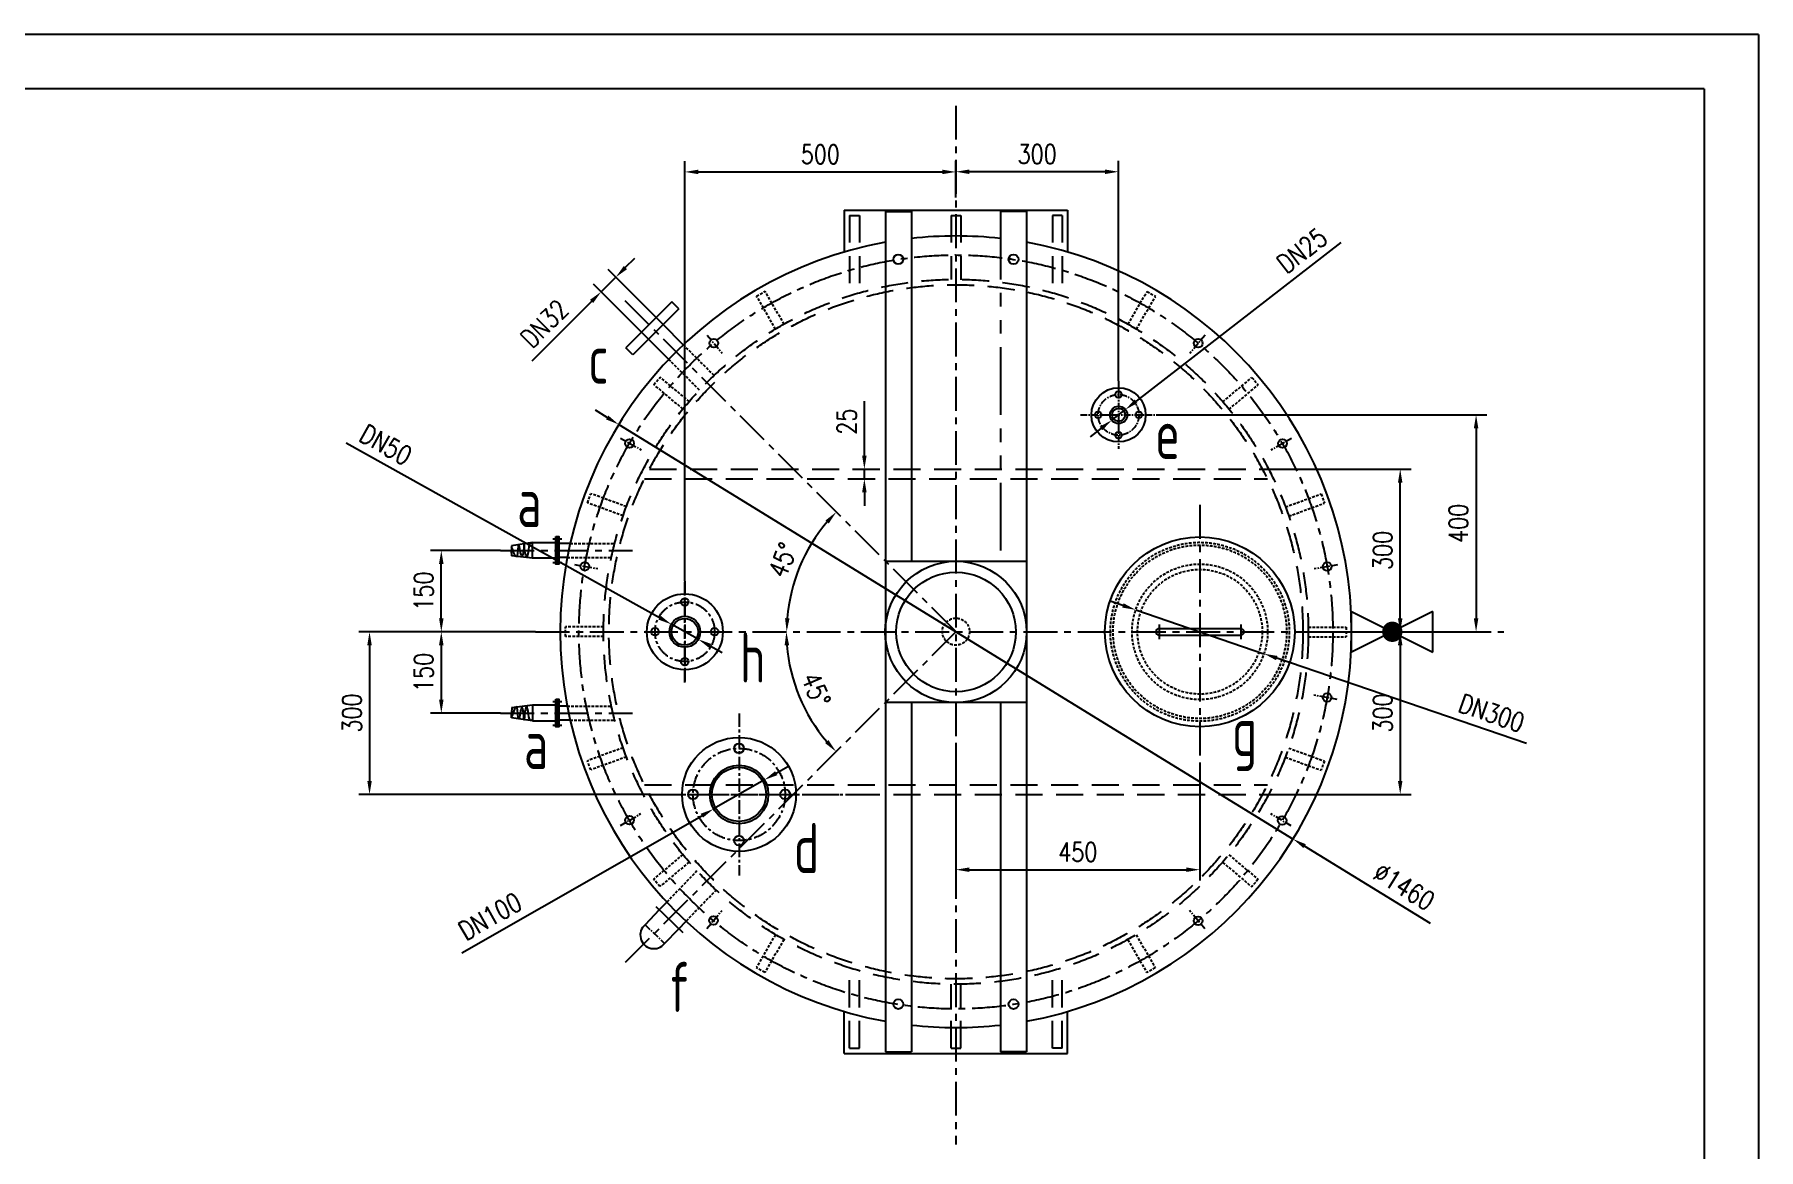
# Model space of a CAD drawing. Header units: millimetres. Extents: x -250 to 5690, y -100 to 4100.
# Drawn here: x 2510 to 5690, y 2043 to 4100 of the extents above; entities that cross this region are included whole.
import ezdxf

# ---------------------------------------------------------------- set-up
doc = ezdxf.new("R2010")
doc.units = ezdxf.units.MM
doc.header["$LTSCALE"] = 100
for name, pattern in [('CENTER', [2, 1.25, -0.25, 0.25, -0.25]), ('DASHED', [0.75, 0.5, -0.25]), ('PHANTOM', [2.5, 1.25, -0.25, 0.25, -0.25, 0.25, -0.25])]:
    doc.linetypes.add(name, pattern=pattern)
for name, color, linetype in [('1轮廓实线层', 7, 'Continuous'), ('2细线层', 4, 'Continuous'), ('3中心线层', 1, 'CENTER'), ('4虚线层', 6, 'DASHED'), ('9双点划线层', 6, 'PHANTOM'), ('RAHMEN025', 7, 'Continuous'), ('图框层', 7, 'Continuous')]:
    doc.layers.add(name, color=color, linetype=linetype)
doc.styles.get("Standard").update_dxf_attribs({"font": 'isocp.shx', "width": 0.707, "bigfont": 'hztxt.shx'})
doc.styles.add('TH_GBDIM', font='romans.shx', dxfattribs={"width": 0.8, "bigfont": 'gbcbig.shx'})
doc.dimstyles.new('TH_GBDIM', dxfattribs={"dimscale": 10, "dimtxt": 3.5, "dimasz": 2.5, "dimexe": 2, "dimexo": 0, "dimgap": 1.5, "dimtad": 1, "dimdec": 1, "dimzin": 0, "dimdsep": 46, "dimtxsty": 'TH_GBDIM', "dimcen": 2.5, "dimclrd": 130, "dimclre": 130, "dimclrt": 3, "dimadec": 0, "dimazin": 0, "dimtfac": 0.714286, "dimtdec": 1, "dimtmove": 0, "dimatfit": 3, "dimfxl": 1, "dimtzin": 0, "dimlwd": -1, "dimlwe": -1, "dimarcsym": 0})

# ---------------------------------------------------------------- blocks, each defined once
blk = doc.blocks.new('*D19')
at = {"layer": '1轮廓实线层', "color": 130, "ltscale": 0.1, "transparency": 16777216}
for p, q in [((3709.5, 3091.6), (3709.5, 3866.5)), ((4209.5, 3799.4), (4209.5, 3866.5)), ((3734.5, 3846.5), (4184.5, 3846.5))]:
    blk.add_line(p, q, dxfattribs=at)
for points in [[(3734.5, 3850.7), (3734.5, 3842.4), (3709.5, 3846.5)], [(4184.5, 3850.7), (4184.5, 3842.4), (4209.5, 3846.5)]]:
    blk.add_solid(points, dxfattribs=at)
at = {"layer": 'Defpoints', "color": 0, "ltscale": 0.1, "transparency": 16777216}
for p in [(4209.5, 3846.5), (4209.5, 3799.4), (3709.5, 3091.6)]:
    blk.add_point(p, dxfattribs=at)
at = {"layer": '1轮廓实线层', "color": 3, "ltscale": 0.1, "transparency": 16777216, "insert": (3959.5, 3879), "char_height": 35, "attachment_point": 5, "style": 'TH_GBDIM'}
blk.add_mtext('500{}{}', dxfattribs=at)
blk = doc.blocks.new('*D20')
at = {"layer": '1轮廓实线层', "color": 130, "ltscale": 0.1, "transparency": 16777216}
for p, q in [((4209.5, 2792.2), (4209.5, 2539.6)), ((4659.5, 2748.4), (4659.5, 2539.6)), ((4234.5, 2559.6), (4634.5, 2559.6))]:
    blk.add_line(p, q, dxfattribs=at)
for points in [[(4234.5, 2563.7), (4234.5, 2555.4), (4209.5, 2559.6)], [(4634.5, 2563.7), (4634.5, 2555.4), (4659.5, 2559.6)]]:
    blk.add_solid(points, dxfattribs=at)
at = {"layer": 'Defpoints', "color": 0, "ltscale": 0.1, "transparency": 16777216}
for p in [(4209.5, 2792.2), (4659.5, 2748.4), (4659.5, 2559.6)]:
    blk.add_point(p, dxfattribs=at)
at = {"layer": '1轮廓实线层', "color": 3, "ltscale": 0.1, "transparency": 16777216, "insert": (4434.5, 2592.1), "char_height": 35, "attachment_point": 5, "style": 'TH_GBDIM'}
blk.add_mtext('450{}{}', dxfattribs=at)
blk = doc.blocks.new('*D21')
at = {"layer": '1轮廓实线层', "color": 130, "ltscale": 0.1, "transparency": 16777216}
for p, q in [((4209.5, 3836.4), (4209.5, 3866.8)), ((4509.5, 3460.9), (4509.5, 3866.8)), ((4484.5, 3846.8), (4234.5, 3846.8))]:
    blk.add_line(p, q, dxfattribs=at)
for points in [[(4234.5, 3851), (4234.5, 3842.6), (4209.5, 3846.8)], [(4484.5, 3851), (4484.5, 3842.6), (4509.5, 3846.8)]]:
    blk.add_solid(points, dxfattribs=at)
at = {"layer": 'Defpoints', "color": 0, "ltscale": 0.1, "transparency": 16777216}
for p in [(4209.5, 3846.8), (4209.5, 3836.4), (4509.5, 3460.9)]:
    blk.add_point(p, dxfattribs=at)
at = {"layer": '1轮廓实线层', "color": 3, "ltscale": 0.1, "transparency": 16777216, "insert": (4359.5, 3879.3), "char_height": 35, "attachment_point": 5, "style": 'TH_GBDIM'}
blk.add_mtext('300{}{}', dxfattribs=at)
blk = doc.blocks.new('*D22')
at = {"layer": '1轮廓实线层', "color": 130, "ltscale": 0.1, "transparency": 16777216}
for p, q in [((4580, 3398.4), (5189, 3398.4)), ((5169, 3373.4), (5169, 3023.4)), ((4939.8, 2998.4), (5189, 2998.4))]:
    blk.add_line(p, q, dxfattribs=at)
for points in [[(5164.9, 3373.4), (5173.2, 3373.4), (5169, 3398.4)], [(5164.9, 3023.4), (5173.2, 3023.4), (5169, 2998.4)]]:
    blk.add_solid(points, dxfattribs=at)
at = {"layer": 'Defpoints', "color": 0, "ltscale": 0.1, "transparency": 16777216}
for p in [(4580, 3398.4), (4939.8, 2998.4), (5169, 2998.4)]:
    blk.add_point(p, dxfattribs=at)
at = {"layer": '1轮廓实线层', "color": 3, "ltscale": 0.1, "transparency": 16777216, "insert": (5136.5, 3198.4), "char_height": 35, "attachment_point": 5, "rotation": 90, "style": 'TH_GBDIM'}
blk.add_mtext('400{}{}', dxfattribs=at)
blk = doc.blocks.new('*D23')
at = {"layer": '1轮廓实线层', "color": 130, "ltscale": 0.1, "transparency": 16777216}
for p, q in [((3369.2, 3148.4), (3240.3, 3148.4)), ((3260.3, 3023.4), (3260.3, 3123.4)), ((3434.3, 2998.4), (3240.3, 2998.4))]:
    blk.add_line(p, q, dxfattribs=at)
for points in [[(3256.1, 3123.4), (3264.5, 3123.4), (3260.3, 3148.4)], [(3256.1, 3023.4), (3264.5, 3023.4), (3260.3, 2998.4)]]:
    blk.add_solid(points, dxfattribs=at)
at = {"layer": 'Defpoints', "color": 0, "ltscale": 0.1, "transparency": 16777216}
for p in [(3260.3, 3148.4), (3369.2, 3148.4), (3434.3, 2998.4)]:
    blk.add_point(p, dxfattribs=at)
at = {"layer": '1轮廓实线层', "color": 3, "ltscale": 0.1, "transparency": 16777216, "insert": (3227.8, 3073.4), "char_height": 35, "attachment_point": 5, "rotation": 90, "style": 'TH_GBDIM'}
blk.add_mtext('150{}{}', dxfattribs=at)
blk = doc.blocks.new('*D24')
at = {"layer": '1轮廓实线层', "color": 130, "ltscale": 0.1, "transparency": 16777216}
for p, q in [((3434.3, 2998.4), (3240.3, 2998.4)), ((3260.3, 2973.4), (3260.3, 2873.4)), ((3369.2, 2848.4), (3240.3, 2848.4))]:
    blk.add_line(p, q, dxfattribs=at)
for points in [[(3256.1, 2973.4), (3264.5, 2973.4), (3260.3, 2998.4)], [(3256.1, 2873.4), (3264.5, 2873.4), (3260.3, 2848.4)]]:
    blk.add_solid(points, dxfattribs=at)
at = {"layer": 'Defpoints', "color": 0, "ltscale": 0.1, "transparency": 16777216}
for p in [(3434.3, 2998.4), (3260.3, 2848.4), (3369.2, 2848.4)]:
    blk.add_point(p, dxfattribs=at)
at = {"layer": '1轮廓实线层', "color": 3, "ltscale": 0.1, "transparency": 16777216, "insert": (3227.8, 2923.4), "char_height": 35, "attachment_point": 5, "rotation": 90, "style": 'TH_GBDIM'}
blk.add_mtext('150{}{}', dxfattribs=at)
blk = doc.blocks.new('*D25')
at = {"layer": '1轮廓实线层', "color": 130, "ltscale": 0.1, "transparency": 16777216}
for p, q in [((3434.3, 2998.4), (3107.9, 2998.4)), ((3127.9, 2973.4), (3127.9, 2723.4)), ((3646.1, 2698.4), (3107.9, 2698.4))]:
    blk.add_line(p, q, dxfattribs=at)
for points in [[(3123.8, 2973.4), (3132.1, 2973.4), (3127.9, 2998.4)], [(3123.8, 2723.4), (3132.1, 2723.4), (3127.9, 2698.4)]]:
    blk.add_solid(points, dxfattribs=at)
at = {"layer": 'Defpoints', "color": 0, "ltscale": 0.1, "transparency": 16777216}
for p in [(3434.3, 2998.4), (3127.9, 2698.4), (3646.1, 2698.4)]:
    blk.add_point(p, dxfattribs=at)
at = {"layer": '1轮廓实线层', "color": 3, "ltscale": 0.1, "transparency": 16777216, "insert": (3095.4, 2848.4), "char_height": 35, "attachment_point": 5, "rotation": 90, "style": 'TH_GBDIM'}
blk.add_mtext('300{}{}', dxfattribs=at)
blk = doc.blocks.new('$VALVE$00000333')
for p, q in [((125, 62.5), (-125, -62.5)), ((-125, 62.5), (125, -62.5)), ((-125, -62.5), (-125, 62.5)), ((125, -62.5), (125, 62.5))]:
    blk.add_line(p, q)
at = {"const_width": 31.25}
blk.add_lwpolyline([(-15.625, 0, 1), (15.625, 0, 1)], format="xyb", close=True, dxfattribs=at)
for p in [(-125, 0), (125, 0)]:
    blk.add_point(p)
blk = doc.blocks.new('*D33')
at = {"layer": '1轮廓实线层', "color": 130, "ltscale": 0.1, "transparency": 16777216}
blk.add_arc((4209.2, 2998.4), 312.4, 184.5866, 220.4134, dxfattribs=at)
for points in [[(3893.6, 2973.2), (3901.9, 2973.5), (3896.8, 2998.4)], [(3974.4, 2798.7), (3968.3, 2793), (3988.3, 2777.5)]]:
    blk.add_solid(points, dxfattribs=at)
at = {"layer": 'Defpoints', "color": 0, "ltscale": 0.1, "transparency": 16777216}
for p in [(3434.3, 2998.4), (4209.5, 2998.7), (5220, 2998.4), (3907.4, 2917.5), (3551.7, 2340.9)]:
    blk.add_point(p, dxfattribs=at)
at = {"layer": '1轮廓实线层', "color": 3, "ltscale": 0.1, "transparency": 16777216, "insert": (3951.5, 2891.6), "char_height": 35, "attachment_point": 5, "rotation": 292.5, "style": 'TH_GBDIM'}
blk.add_mtext('45°', dxfattribs=at)
blk = doc.blocks.new('*D34')
at = {"layer": '1轮廓实线层', "color": 130, "ltscale": 0.1, "transparency": 16777216}
for p, q in [((3669.4, 3565), (3567.9, 3666.5)), ((3599.7, 3670), (3617.4, 3687.7)), ((3642.5, 3538.1), (3541.1, 3639.6)), ((3582.1, 3652.3), (3555.2, 3625.4)), ((3537.5, 3607.8), (3427, 3497.2))]:
    blk.add_line(p, q, dxfattribs=at)
for points in [[(3596.8, 3672.9), (3602.7, 3667), (3582.1, 3652.3)], [(3534.6, 3610.7), (3540.5, 3604.8), (3555.2, 3625.4)]]:
    blk.add_solid(points, dxfattribs=at)
at = {"layer": 'Defpoints', "color": 0, "ltscale": 0.1, "transparency": 16777216}
for p in [(3555.2, 3625.4), (3669.4, 3565), (3642.5, 3538.1)]:
    blk.add_point(p, dxfattribs=at)
at = {"layer": '1轮廓实线层', "color": 3, "ltscale": 0.1, "transparency": 16777216, "insert": (3450.4, 3566.6), "char_height": 35, "attachment_point": 5, "rotation": 45, "style": 'TH_GBDIM'}
blk.add_mtext('DN32{}{}', dxfattribs=at)
blk = doc.blocks.new('*D35')
at = {"layer": '1轮廓实线层', "color": 130, "ltscale": 0.1, "transparency": 16777216}
for p, q in [((4517.6, 3046.9), (4493.9, 3055)), ((4541.2, 3038.8), (4777.8, 2957.9)), ((5262, 2792.3), (4801.4, 2949.8))]:
    blk.add_line(p, q, dxfattribs=at)
for points in [[(4518.9, 3050.9), (4516.2, 3043), (4541.2, 3038.8)], [(4802.8, 2953.8), (4800.1, 2945.9), (4777.8, 2957.9)]]:
    blk.add_solid(points, dxfattribs=at)
at = {"layer": 'Defpoints', "color": 0, "ltscale": 0.1, "transparency": 16777216}
for p in [(4541.2, 3038.8), (4777.8, 2957.9)]:
    blk.add_point(p, dxfattribs=at)
at = {"layer": '1轮廓实线层', "color": 3, "ltscale": 0.1, "transparency": 16777216, "insert": (5197.7, 2848.6), "char_height": 35, "attachment_point": 5, "rotation": 341.1157, "style": 'TH_GBDIM'}
blk.add_mtext('DN300{}{}', dxfattribs=at)
blk = doc.blocks.new('*D36')
at = {"layer": '1轮廓实线层', "color": 130, "ltscale": 0.1, "transparency": 16777216}
for p, q in [((4919.8, 3716.1), (4541.9, 3423.5)), ((4496.9, 3388.6), (4522.2, 3408.2)), ((4477.1, 3373.3), (4457.3, 3358))]:
    blk.add_line(p, q, dxfattribs=at)
for points in [[(4539.4, 3426.8), (4544.5, 3420.2), (4522.2, 3408.2)], [(4474.5, 3376.6), (4479.6, 3370), (4496.9, 3388.6)]]:
    blk.add_solid(points, dxfattribs=at)
at = {"layer": 'Defpoints', "color": 0, "ltscale": 0.1, "transparency": 16777216}
for p in [(4522.2, 3408.2), (4496.9, 3388.6)]:
    blk.add_point(p, dxfattribs=at)
at = {"layer": '1轮廓实线层', "color": 3, "ltscale": 0.1, "transparency": 16777216, "insert": (4847.9, 3701.6), "char_height": 35, "attachment_point": 5, "rotation": 37.756, "style": 'TH_GBDIM'}
blk.add_mtext('DN25{}{}', dxfattribs=at)
blk = doc.blocks.new('*D37')
at = {"layer": '1轮廓实线层', "color": 130, "ltscale": 0.1, "transparency": 16777216}
for p, q in [((3878.1, 2737.6), (3899.8, 2750)), ((3856.4, 2725.2), (3762.6, 2671.6)), ((3298, 2406.1), (3740.9, 2659.2))]:
    blk.add_line(p, q, dxfattribs=at)
for points in [[(3876, 2741.2), (3880.2, 2733.9), (3856.4, 2725.2)], [(3738.8, 2662.8), (3743, 2655.6), (3762.6, 2671.6)]]:
    blk.add_solid(points, dxfattribs=at)
at = {"layer": 'Defpoints', "color": 0, "ltscale": 0.1, "transparency": 16777216}
for p in [(3856.4, 2725.2), (3762.6, 2671.6)]:
    blk.add_point(p, dxfattribs=at)
at = {"layer": '1轮廓实线层', "color": 3, "ltscale": 0.1, "transparency": 16777216, "insert": (3350.5, 2473.5), "char_height": 35, "attachment_point": 5, "rotation": 29.7437, "style": 'TH_GBDIM'}
blk.add_mtext('DN100{}{}', dxfattribs=at)
blk = doc.blocks.new('*D38')
at = {"layer": '1轮廓实线层', "color": 130, "ltscale": 0.1, "transparency": 16777216}
for p, q in [((3084.9, 3346.8), (3662.8, 3024.4)), ((3734.4, 2984.5), (3684.6, 3012.2)), ((3756.2, 2972.3), (3778.1, 2960.1))]:
    blk.add_line(p, q, dxfattribs=at)
for points in [[(3664.8, 3028.1), (3660.8, 3020.8), (3684.6, 3012.2)], [(3758.3, 2975.9), (3754.2, 2968.7), (3734.4, 2984.5)]]:
    blk.add_solid(points, dxfattribs=at)
at = {"layer": 'Defpoints', "color": 0, "ltscale": 0.1, "transparency": 16777216}
for p in [(3684.6, 3012.2), (3734.4, 2984.5)]:
    blk.add_point(p, dxfattribs=at)
at = {"layer": '1轮廓实线层', "color": 3, "ltscale": 0.1, "transparency": 16777216, "insert": (3158, 3343.2), "char_height": 35, "attachment_point": 5, "rotation": 330.8432, "style": 'TH_GBDIM'}
blk.add_mtext('DN50{}{}', dxfattribs=at)
blk = doc.blocks.new('*D42')
at = {"layer": '1轮廓实线层', "color": 130, "ltscale": 0.1, "transparency": 16777216}
blk.add_arc((4209.9, 2998.4), 312.4, 139.5856, 175.4144, dxfattribs=at)
for points in [[(3968.9, 3203.7), (3975, 3198.1), (3988.9, 3219.3)], [(3902.6, 3023.2), (3894.3, 3023.5), (3897.4, 2998.4)]]:
    blk.add_solid(points, dxfattribs=at)
at = {"layer": 'Defpoints', "color": 0, "ltscale": 0.1, "transparency": 16777216}
for p in [(3593.9, 3614.4), (3939.3, 3154.6), (3434.3, 2998.4), (4209.6, 2998.6), (5220, 2998.4)]:
    blk.add_point(p, dxfattribs=at)
at = {"layer": '1轮廓实线层', "color": 3, "ltscale": 0.1, "transparency": 16777216, "insert": (3890.3, 3130.7), "char_height": 35, "attachment_point": 5, "rotation": 67.5, "style": 'TH_GBDIM'}
blk.add_mtext('45°', dxfattribs=at)
blk = doc.blocks.new('*D44')
at = {"layer": '1轮廓实线层', "color": 130, "ltscale": 0.1, "transparency": 16777216}
for p, q in [((4040.7, 3323.4), (4040.7, 3423.7)), ((4018.5, 3298.4), (4060.7, 3298.4)), ((4018.5, 3280.4), (4060.7, 3280.4)), ((4040.7, 3280.4), (4040.7, 3298.4)), ((4040.7, 3255.4), (4040.7, 3230.4))]:
    blk.add_line(p, q, dxfattribs=at)
for points in [[(4036.5, 3323.4), (4044.9, 3323.4), (4040.7, 3298.4)], [(4036.5, 3255.4), (4044.9, 3255.4), (4040.7, 3280.4)]]:
    blk.add_solid(points, dxfattribs=at)
at = {"layer": 'Defpoints', "color": 0, "ltscale": 0.1, "transparency": 16777216}
for p in [(4018.5, 3298.4), (4018.5, 3280.4), (4040.7, 3298.4)]:
    blk.add_point(p, dxfattribs=at)
at = {"layer": '1轮廓实线层', "color": 3, "ltscale": 0.1, "transparency": 16777216, "insert": (4008.2, 3386), "char_height": 35, "attachment_point": 5, "rotation": 90, "style": 'TH_GBDIM'}
blk.add_mtext('25{}{}', dxfattribs=at)
blk = doc.blocks.new('*D45')
at = {"layer": '1轮廓实线层', "color": 130, "ltscale": 0.1, "transparency": 16777216}
for p, q in [((4774.8, 3298.4), (5049.1, 3298.4)), ((5029.1, 3023.4), (5029.1, 3273.4)), ((4859.5, 2998.4), (5049.1, 2998.4))]:
    blk.add_line(p, q, dxfattribs=at)
for points in [[(5024.9, 3273.4), (5033.2, 3273.4), (5029.1, 3298.4)], [(5024.9, 3023.4), (5033.2, 3023.4), (5029.1, 2998.4)]]:
    blk.add_solid(points, dxfattribs=at)
at = {"layer": 'Defpoints', "color": 0, "ltscale": 0.1, "transparency": 16777216}
for p in [(4774.8, 3298.4), (5029.1, 3298.4), (4859.5, 2998.4)]:
    blk.add_point(p, dxfattribs=at)
at = {"layer": '1轮廓实线层', "color": 3, "ltscale": 0.1, "transparency": 16777216, "insert": (4996.6, 3148.4), "char_height": 35, "attachment_point": 5, "rotation": 90, "style": 'TH_GBDIM'}
blk.add_mtext('300{}{}', dxfattribs=at)
blk = doc.blocks.new('*D46')
at = {"layer": '1轮廓实线层', "color": 130, "ltscale": 0.1, "transparency": 16777216}
for p, q in [((4859.5, 2998.4), (5049.1, 2998.4)), ((5029.1, 2973.4), (5029.1, 2723.4)), ((4774.8, 2698.4), (5049.1, 2698.4))]:
    blk.add_line(p, q, dxfattribs=at)
for points in [[(5024.9, 2973.4), (5033.2, 2973.4), (5029.1, 2998.4)], [(5024.9, 2723.4), (5033.2, 2723.4), (5029.1, 2698.4)]]:
    blk.add_solid(points, dxfattribs=at)
at = {"layer": 'Defpoints', "color": 0, "ltscale": 0.1, "transparency": 16777216}
for p in [(4859.5, 2998.4), (4774.8, 2698.4), (5029.1, 2698.4)]:
    blk.add_point(p, dxfattribs=at)
at = {"layer": '1轮廓实线层', "color": 3, "ltscale": 0.1, "transparency": 16777216, "insert": (4996.6, 2848.4), "char_height": 35, "attachment_point": 5, "rotation": 90, "style": 'TH_GBDIM'}
blk.add_mtext('300{}{}', dxfattribs=at)
blk = doc.blocks.new('*D47')
at = {"layer": '1轮廓实线层', "color": 130, "ltscale": 0.1, "transparency": 16777216}
for p, q in [((3566.3, 3393.7), (3545, 3406.8)), ((3587.6, 3380.6), (4831.5, 2616.1)), ((5084.9, 2460.4), (4852.8, 2603.1))]:
    blk.add_line(p, q, dxfattribs=at)
for points in [[(3568.4, 3397.2), (3564.1, 3390.1), (3587.6, 3380.6)], [(4854.9, 2606.6), (4850.6, 2599.5), (4831.5, 2616.1)]]:
    blk.add_solid(points, dxfattribs=at)
at = {"layer": 'Defpoints', "color": 0, "ltscale": 0.1, "transparency": 16777216}
for p in [(3587.6, 3380.6), (4831.5, 2616.1)]:
    blk.add_point(p, dxfattribs=at)
at = {"layer": '1轮廓实线层', "color": 3, "ltscale": 0.1, "transparency": 16777216, "insert": (5036.3, 2528.4), "char_height": 35, "attachment_point": 5, "rotation": 328.4273, "style": 'TH_GBDIM'}
blk.add_mtext('∅1460{}{}', dxfattribs=at)

msp = doc.modelspace()

# ---------------------------------------------------------------- linework, layer by layer
for p, q in [((3706.75, 3527.64), (3669.39, 3565)), ((3679.89, 3500.76), (3642.52, 3538.13))]:
    msp.add_line(p, q)
at = {"layer": '1轮廓实线层'}
for p, q in [((4003.51, 3776.14), (4415.51, 3776.14)), ((4003.51, 3776.14), (4003.51, 3698.69)), ((4079.51, 3773.36), (4079.51, 2223.36)), ((4127.51, 3773.36), (4127.51, 3128.36)), ((4339.51, 3773.36), (4339.51, 2223.36)), ((4415.51, 3776.14), (4415.51, 3698.69)), ((3685.66, 3606.72), (3600.8, 3521.86)), ((3698.39, 3593.99), (3613.53, 3509.14)), ((3698.39, 3593.99), (3685.66, 3606.72)), ((3613.53, 3509.14), (3600.8, 3521.86)), ((3428.36, 3162.83), (3390.09, 3157.19)), ((3390.09, 3157.19), (3390.09, 3147.94)), ((3497.92, 3161.27), (3476.94, 3161.27)), ((3390.11, 3138.63), (3390.09, 3147.88)), ((3428.39, 3133.89), (3390.09, 3138.63)), ((3492.5, 3135.45), (3476.94, 3135.45)), ((4079.51, 3128.36), (4339.51, 3128.36)), ((4584.22, 3004.36), (4734.8, 3004.36)), ((4584.22, 2992.36), (4734.8, 2992.36)), ((3428.39, 2862.83), (3390.09, 2858.09)), ((4079.51, 2868.36), (4339.51, 2868.36)), ((4127.51, 2868.36), (4127.51, 2223.36)), ((4291.51, 2868.36), (4291.51, 2223.36)), ((3390.11, 2858.09), (3390.09, 2848.84)), ((3390.09, 2839.53), (3390.09, 2848.78)), ((3428.36, 2833.89), (3390.09, 2839.53)), ((3492.5, 2861.27), (3476.94, 2861.27)), ((3497.92, 2835.45), (3476.94, 2835.45)), ((3662.44, 2485.41), (3636.16, 2458.16)), ((3655.75, 2491.86), (3705.92, 2443.49)), ((3676.29, 2499.78), (3662.44, 2485.41)), ((3672.16, 2423.46), (3698.43, 2450.71)), ((3698.43, 2450.71), (3711.68, 2464.45)), ((4003.51, 2220.58), (4003.51, 2298.03)), ((4415.51, 2220.58), (4415.51, 2298.03)), ((4003.51, 2220.58), (4415.51, 2220.58)), ((4079.51, 2223.36), (4127.51, 2223.36)), ((4339.51, 2223.36), (4291.51, 2223.36))]:
    msp.add_line(p, q, dxfattribs=at)
for points in [[(3428.36, 3162.83), (3471.39, 3162.83), (3471.39, 3133.89), (3428.36, 3133.89)], [(3471.38, 3173.89), (3473.56, 3173.89), (3473.56, 3123.33), (3471.38, 3123.33)], [(3474.75, 3173.89), (3476.94, 3173.89), (3476.94, 3123.33), (3474.75, 3123.33)], [(3428.36, 2833.89), (3471.39, 2833.89), (3471.39, 2862.83), (3428.36, 2862.83)], [(3471.39, 2873.89), (3473.58, 2873.89), (3473.58, 2823.33), (3471.39, 2823.33)], [(3474.76, 2873.89), (3476.95, 2873.89), (3476.95, 2823.33), (3474.76, 2823.33)]]:
    msp.add_lwpolyline(points, close=True, dxfattribs=at)
for centre, radius in [((4103.22, 3685.12), 9), ((4315.8, 3685.12), 9), ((3762.93, 3530.81), 8), ((4656.66, 3530.44), 8), ((4509.51, 3398.4), 50), ((4509.51, 3435.9), 6), ((4472.01, 3398.4), 6), ((4509.51, 3398.4), 16), ((4509.51, 3398.4), 12), ((4547.01, 3398.4), 6), ((3607.66, 3345.92), 8), ((4509.51, 3360.9), 6), ((4811.77, 3345.42), 8), ((4659.51, 2998.36), 175), ((3524.99, 3119.08), 8), ((4209.57, 2998.07), 130.29), ((4894.26, 3118.51), 8), ((4209.57, 2998.07), 110.29), ((3709.51, 2998.36), 70), ((3709.51, 3053.36), 7), ((3709.51, 2998.36), 28.5), ((3709.51, 2998.36), 24.5), ((3654.51, 2998.36), 7), ((3764.51, 2998.36), 7), ((3709.51, 2943.36), 7), ((4894.16, 2877.07), 8), ((3809.51, 2698.37), 105), ((3809.51, 2783.37), 9), ((3809.51, 2698.37), 54), ((3809.51, 2698.37), 50), ((3724.51, 2698.37), 9), ((3894.51, 2698.37), 9), ((3607.37, 2650.73), 8), ((4811.48, 2650.22), 8), ((3809.51, 2613.37), 9), ((3762.48, 2465.71), 8), ((4656.21, 2465.33), 8), ((4103.22, 2311.6), 9), ((4315.8, 2311.6), 9)]:
    msp.add_circle(centre, radius, dxfattribs=at)
for centre, radius, start, end in [((4209.51, 2998.36), 730, 83.55042, 96.44958), ((4209.51, 2998.36), 730, 100.25807, 259.74193), ((4209.51, 2998.36), 730, 280.25807, 79.74193), ((4584.22, 2998.36), 6, 90, 270), ((4734.8, 2998.36), 6, 270, 90), ((3652.45, 2439.03), 25.12, 130.41222, 321.6795), ((4209.51, 2998.36), 730, 263.55042, 276.44958)]:
    msp.add_arc(centre, radius, start, end, dxfattribs=at)
for points in [[(3428.36, 3160.49), (3426.76, 3161.86), (3418.03, 3135.65), (3414.6, 3145.64), (3413.29, 3160.61), (3408.97, 3137.42), (3403.19, 3159.12), (3399.41, 3137.47), (3390.09, 3154.98)], [(3428.36, 2836.22), (3426.76, 2834.86), (3418.03, 2861.07), (3414.6, 2851.08), (3413.29, 2836.11), (3408.97, 2859.3), (3403.19, 2837.6), (3399.41, 2859.25), (3390.09, 2841.74)]]:
    msp.add_spline(points, degree=3, dxfattribs=at)
at = {"layer": '2细线层', "ltscale": 0.1}
for q in [(-250, 4100), (5690, -100)]:
    msp.add_line((5690, 4100), q, dxfattribs=at)
at = {"layer": '3中心线层', "ltscale": 0.5}
for p, q in [((4209.51, 3968.61), (4209.51, 2052.49)), ((4209.58, 2998.65), (3593.87, 3614.36)), ((4659.51, 3232.43), (4659.51, 2748.35)), ((3369.21, 3148.36), (3612.81, 3148.36)), ((3466.23, 3169.53), (3482.49, 3169.53)), ((3466.22, 3126.29), (3482.48, 3126.28)), ((3434.3, 2998.36), (5219.98, 2998.36)), ((4209.58, 2998.07), (3593.87, 2382.36)), ((3466.24, 2869.53), (3482.5, 2869.53)), ((3369.21, 2848.36), (3612.81, 2848.36)), ((3466.23, 2826.29), (3482.49, 2826.28))]:
    msp.add_line(p, q, dxfattribs=at)
at = {"layer": '3中心线层', "ltscale": 0.1}
for p, q in [((3750.58, 3545.55), (3778.68, 3512.02)), ((4669.02, 3545.16), (4640.88, 3511.66)), ((4509.51, 3460.89), (4509.51, 3335.9)), ((4439.11, 3398.4), (4579.91, 3398.4)), ((3591.01, 3355.55), (3628.89, 3333.65)), ((4828.43, 3355.02), (4790.53, 3333.17)), ((3506.05, 3122.43), (3549.13, 3114.81)), ((4913.19, 3121.83), (4870.1, 3114.26)), ((4913.09, 2873.72), (4870.01, 2881.34)), ((3590.71, 2641.12), (3628.61, 2662.98)), ((4828.13, 2640.6), (4790.25, 2662.5)), ((3750.12, 2450.98), (3778.26, 2484.49)), ((4668.56, 2450.6), (4640.46, 2484.13)), ((3636.16, 2458.16), (3672.16, 2423.46))]:
    msp.add_line(p, q, dxfattribs=at)
at = {"layer": '3中心线层', "ltscale": 0.2}
for p, q in [((3709.51, 3091.61), (3709.51, 2905.11)), ((3709.51, 2905.11), (3709.51, 3091.61)), ((3809.51, 2847.89), (3809.51, 2548.86)), ((3646.14, 2698.37), (4037.78, 2698.37))]:
    msp.add_line(p, q, dxfattribs=at)
at = {"layer": '3中心线层'}
for p, q in [((4584.22, 3012.09), (4584.22, 2984.82)), ((4734.8, 3012.09), (4734.8, 2984.82))]:
    msp.add_line(p, q, dxfattribs=at)
at = {"layer": '3中心线层', "ltscale": 0.5}
msp.add_circle((4209.51, 2998.01), 695.28, dxfattribs=at)
at = {"layer": '3中心线层', "ltscale": 0.1}
msp.add_circle((4509.51, 3398.4), 37.5, dxfattribs=at)
at = {"layer": '3中心线层', "ltscale": 0.2}
for centre, radius in [((3709.51, 2998.36), 55), ((3809.51, 2698.37), 85)]:
    msp.add_circle(centre, radius, dxfattribs=at)
at = {"layer": '4虚线层'}
for p, q in [((4013.51, 3766.14), (4013.51, 3618.1)), ((4013.51, 3766.14), (4031.51, 3766.14)), ((4031.51, 3766.14), (4031.51, 3623.51)), ((4200.51, 3766.14), (4200.51, 3648.16)), ((4200.51, 3766.14), (4218.51, 3766.14)), ((4218.51, 3766.14), (4218.51, 3647.47)), ((4405.51, 3766.14), (4387.51, 3766.14)), ((4387.51, 3766.14), (4387.51, 3623.51)), ((4405.51, 3766.14), (4405.51, 3618.1)), ((3634.99, 3280.36), (4784.03, 3280.36)), ((3644.18, 3298.36), (4774.84, 3298.36)), ((3634.99, 2716.36), (4784.03, 2716.36)), ((3644.18, 2698.36), (4774.84, 2698.36)), ((4013.51, 2230.58), (4013.51, 2378.61)), ((4031.51, 2230.58), (4031.51, 2373.21)), ((4387.51, 2230.58), (4387.51, 2373.21)), ((4405.51, 2230.58), (4405.51, 2378.61)), ((4200.51, 2230.58), (4200.51, 2348.56)), ((4218.51, 2230.58), (4218.51, 2349.25)), ((4013.51, 2230.58), (4031.51, 2230.58)), ((4200.51, 2230.58), (4218.51, 2230.58)), ((4405.51, 2230.58), (4387.51, 2230.58))]:
    msp.add_line(p, q, dxfattribs=at)
at = {"layer": '4虚线层', "ltscale": 0.1}
for p, q in [((3841.99, 3617.31), (3857.58, 3626.31)), ((3892.58, 3565.69), (3857.58, 3626.31)), ((4527.06, 3565.4), (4562.06, 3626.02)), ((4562.06, 3626.02), (4577.64, 3617.02)), ((3876.99, 3556.69), (3841.99, 3617.31)), ((4542.64, 3556.4), (4577.64, 3617.02)), ((3736.48, 3444.17), (3679.88, 3500.77)), ((3763.34, 3471.05), (3706.74, 3527.65)), ((3652.37, 3454.24), (3663.94, 3468.03)), ((3717.56, 3423.04), (3663.94, 3468.03)), ((4701.95, 3422.6), (4755.57, 3467.59)), ((4755.57, 3467.59), (4767.14, 3453.8)), ((3705.99, 3409.25), (3652.37, 3454.24)), ((4713.52, 3408.81), (4767.14, 3453.8)), ((3529.95, 3236.16), (3536.11, 3253.08)), ((3601.89, 3229.13), (3536.11, 3253.08)), ((4817.45, 3228.59), (4883.23, 3252.54)), ((4883.23, 3252.54), (4889.38, 3235.62)), ((3595.73, 3212.22), (3529.95, 3236.16)), ((4823.61, 3211.68), (4889.38, 3235.62)), ((3497.92, 3161.27), (3580.26, 3161.3)), ((3492.5, 3135.45), (3574.47, 3135.42)), ((3559.51, 3007.36), (3489.51, 3007.36)), ((3489.51, 2989.36), (3489.51, 3007.36)), ((3559.51, 2989.36), (3489.51, 2989.36)), ((4859.63, 3006.79), (4929.63, 3006.79)), ((4929.63, 3006.79), (4929.63, 2988.79)), ((4859.63, 2988.79), (4929.63, 2988.79)), ((3492.5, 2861.27), (3574.47, 2861.3)), ((3497.92, 2835.45), (3580.26, 2835.42)), ((3595.54, 2784.47), (3529.76, 2760.52)), ((3601.69, 2767.55), (3535.91, 2743.61)), ((4817.25, 2767.01), (4883.03, 2743.07)), ((4823.41, 2783.93), (4889.19, 2759.98)), ((3535.91, 2743.61), (3529.76, 2760.52)), ((4889.19, 2759.98), (4883.03, 2743.07)), ((3705.62, 2587.34), (3652, 2542.34)), ((4713.15, 2586.89), (4766.77, 2541.9)), ((3717.19, 2573.55), (3663.57, 2528.55)), ((3731.91, 2557.46), (3676.29, 2499.78)), ((4701.58, 2573.11), (4755.2, 2528.11)), ((3663.57, 2528.55), (3652, 2542.34)), ((3712.56, 2465.36), (3767.22, 2522.05)), ((4766.77, 2541.9), (4755.2, 2528.11)), ((3876.5, 2439.75), (3841.5, 2379.12)), ((3892.08, 2430.75), (3857.08, 2370.12)), ((4526.56, 2430.46), (4561.56, 2369.84)), ((4542.15, 2439.46), (4577.15, 2378.84)), ((3857.08, 2370.12), (3841.5, 2379.12)), ((4577.15, 2378.84), (4561.56, 2369.84))]:
    msp.add_line(p, q, dxfattribs=at)
at = {"layer": '4虚线层'}
for radius in [650, 640]:
    msp.add_circle((4209.51, 2998.36), radius, dxfattribs=at)
at = {"layer": '4虚线层', "ltscale": 0.1}
for centre, radius in [((4659.51, 2998.36), 165), ((4659.51, 2998.36), 160), ((4659.51, 2998.36), 125), ((4659.51, 2998.36), 115), ((4209.58, 2998.65), 25)]:
    msp.add_circle(centre, radius, dxfattribs=at)
at = {"layer": '9双点划线层', "ltscale": 0.5}
for p, q in [((4079.51, 3773.36), (4127.51, 3773.36)), ((4339.51, 3773.36), (4291.51, 3773.36))]:
    msp.add_line(p, q, dxfattribs=at)
at = {"layer": '9双点划线层'}
msp.add_line((4291.51, 3773.36), (4291.51, 3128.36), dxfattribs=at)
at = {"layer": '图框层', "ltscale": 0.1}
for q in [(0, 4000), (5590, 0)]:
    msp.add_line((5590, 4000), q, dxfattribs=at)

# ---------------------------------------------------------------- block references
at = {"xscale": 0.6, "yscale": 0.6, "zscale": 0.6}
msp.add_blockref('$VALVE$00000333', (5014.51, 2998.36), dxfattribs=at)

# ---------------------------------------------------------------- texts
at = {"layer": 'RAHMEN025', "width": 0.768}
for s, p in [('c', (3531.27, 3455.87)), ('e', (4576.76, 3317.22)), ('a', (3400.36, 3191.53)), ('h', (3811.08, 2904.68)), ('g', (4718.85, 2769.3)), ('a', (3412.83, 2745.38)), ('d', (3910.64, 2553.25)), ('f', (3678.97, 2297.09))]:
    msp.add_text(s, height=92.14, dxfattribs=at).set_placement(p)

# ---------------------------------------------------------------- dimensions: what is measured, and where the dimension line sits
at = {"layer": '1轮廓实线层'}
for base, p1, p2, picture, middle in [((4209.51, 3846.52), (3709.51, 3091.61), (4209.51, 3799.45), '*D19', (3959.51, 3879.02)), ((4209.51, 3846.81), (4509.51, 3460.89), (4209.51, 3836.39), '*D21', (4359.51, 3879.31))]:
    dim = msp.add_linear_dim(base=base, p1=p1, p2=p2, text='<>{}{}', dimstyle='TH_GBDIM', override={"dimgap": 1.5, "dimtad": 1, "dimjust": 0, "dimdec": 0, "dimlfac": 1, "dimse1": 0, "dimse2": 0, "dimsd1": 0, "dimsd2": 0}, dxfattribs=at)
    dim.commit()
    dim.dimension.update_dxf_attribs({"geometry": picture, "text_midpoint": middle})
for p1, p2, text, override, picture, middle in [((4496.86, 3388.6), (4522.16, 3408.19), 'DN25{}{}', {"dimgap": 1.5, "dimtad": 1, "dimjust": 0, "dimtih": 0, "dimtoh": 0, "dimdec": 1, "dimlfac": 1, "dimse1": 0, "dimse2": 0, "dimsd1": 0, "dimsd2": 0, "dimtix": 0, "dimtofl": 1, "dimatfit": 3}, '*D36', (4867.85, 3675.91)), ((3587.57, 3380.57), (4831.45, 2616.15), '<>{}{}', {"dimgap": 1.5, "dimtad": 1, "dimjust": 0, "dimtih": 0, "dimtoh": 0, "dimdec": 0, "dimlfac": 1, "dimse1": 0, "dimse2": 0, "dimsd1": 0, "dimsd2": 0, "dimtix": 0, "dimtofl": 1, "dimatfit": 3}, '*D47', (5019.31, 2500.7)), ((3734.4, 2984.47), (3684.62, 3012.24), 'DN50{}{}', {"dimgap": 1.5, "dimtad": 1, "dimjust": 0, "dimtih": 0, "dimtoh": 0, "dimdec": 1, "dimlfac": 1, "dimse1": 0, "dimse2": 0, "dimsd1": 0, "dimsd2": 0, "dimtix": 0, "dimtofl": 1, "dimatfit": 3}, '*D38', (3142.21, 3314.85)), ((4541.24, 3038.82), (4777.78, 2957.9), 'DN300{}{}', {"dimgap": 1.5, "dimtad": 1, "dimjust": 0, "dimtih": 0, "dimtoh": 0, "dimdec": 0, "dimlfac": 1, "dimse1": 0, "dimse2": 0, "dimsd1": 0, "dimsd2": 0, "dimtix": 0, "dimtofl": 1, "dimatfit": 3}, '*D35', (5187.23, 2817.84)), ((3856.39, 2725.16), (3762.62, 2671.58), 'DN100{}{}', {"dimgap": 1.5, "dimtad": 1, "dimjust": 0, "dimtih": 0, "dimtoh": 0, "dimdec": 1, "dimlfac": 1, "dimse1": 0, "dimse2": 0, "dimsd1": 0, "dimsd2": 0, "dimtix": 0, "dimtofl": 1, "dimatfit": 3}, '*D37', (3366.64, 2445.32))]:
    dim = msp.add_diameter_dim_2p(p1=p1, p2=p2, text=text, dimstyle='TH_GBDIM', override=override, dxfattribs=at)
    dim.commit()
    dim.dimension.update_dxf_attribs({"geometry": picture, "text_midpoint": middle, "dimtype": 163})
dim = msp.add_aligned_dim(p1=(3669.39, 3565), p2=(3642.52, 3538.13), distance=-123.49, text='DN32{}{}', dimstyle='TH_GBDIM', override={"dimgap": 1.5, "dimtad": 1, "dimjust": 0, "dimdec": 1, "dimlfac": 1, "dimse1": 0, "dimse2": 0, "dimsd1": 0, "dimsd2": 0}, dxfattribs=at)
dim.commit()
dim.dimension.update_dxf_attribs({"geometry": '*D34', "text_midpoint": (3450.43, 3566.64)})
for base, line1, line2, picture, middle in [((3939.28, 3154.58), ((3434.3, 2998.36), (5219.98, 2998.36)), ((4209.58, 2998.65), (3593.87, 3614.36)), '*D42', (3890.28, 3130.74)), ((3907.42, 2917.51), ((4209.51, 2998.71), (3551.69, 2340.89)), ((3434.3, 2998.36), (5219.98, 2998.36)), '*D33', (3951.47, 2891.62))]:
    dim = msp.add_angular_dim_2l(base=base, line1=line1, line2=line2, dimstyle='TH_GBDIM', dxfattribs=at)
    dim.commit()
    dim.dimension.update_dxf_attribs({"geometry": picture, "text_midpoint": middle})
for base, p1, p2, angle, text, override, picture, middle in [((4040.69, 3298.36), (4018.48, 3280.36), (4018.48, 3298.36), 90, '25{}{}', {"dimgap": 1.5, "dimtad": 1, "dimjust": 0, "dimdec": 1, "dimlfac": 1, "dimse1": 0, "dimse2": 0, "dimsd1": 0, "dimsd2": 0}, '*D44', (4008.19, 3386.03)), ((5029.06, 3298.36), (4859.51, 2998.36), (4774.84, 3298.36), 90, '<>{}{}', {"dimgap": 1.5, "dimtad": 1, "dimjust": 0, "dimdec": 0, "dimlfac": 1, "dimse1": 0, "dimse2": 0, "dimsd1": 0, "dimsd2": 0}, '*D45', (4996.56, 3148.36)), ((3127.93, 2698.37), (3434.3, 2998.36), (3646.14, 2698.37), 90, '<>{}{}', {"dimgap": 1.5, "dimtad": 1, "dimjust": 0, "dimdec": 0, "dimlfac": 1, "dimse1": 0, "dimse2": 0, "dimsd1": 0, "dimsd2": 0}, '*D25', (3095.43, 2848.37)), ((5029.06, 2698.36), (4859.51, 2998.36), (4774.84, 2698.36), 270, '<>{}{}', {"dimgap": 1.5, "dimtad": 1, "dimjust": 0, "dimdec": 0, "dimlfac": 1, "dimse1": 0, "dimse2": 0, "dimsd1": 0, "dimsd2": 0}, '*D46', (4996.56, 2848.36))]:
    dim = msp.add_linear_dim(base=base, p1=p1, p2=p2, angle=angle, text=text, dimstyle='TH_GBDIM', override=override, dxfattribs=at)
    dim.commit()
    dim.dimension.update_dxf_attribs({"geometry": picture, "text_midpoint": middle})
for base, p1, p2, picture, middle in [((5169.03, 2998.36), (4579.97, 3398.4), (4939.85, 2998.36), '*D22', (5169.03, 3198.38)), ((3260.29, 3148.36), (3434.3, 2998.36), (3369.21, 3148.36), '*D23', (3260.29, 3073.36)), ((3260.29, 2848.36), (3434.3, 2998.36), (3369.21, 2848.36), '*D24', (3260.29, 2923.36))]:
    dim = msp.add_linear_dim(base=base, p1=p1, p2=p2, angle=90, text='<>{}{}', dimstyle='TH_GBDIM', override={"dimgap": 1.5, "dimtad": 1, "dimjust": 0, "dimdec": 0, "dimlfac": 1, "dimse1": 0, "dimse2": 0, "dimsd1": 0, "dimsd2": 0}, dxfattribs=at)
    dim.commit()
    dim.dimension.update_dxf_attribs({"geometry": picture, "text_midpoint": middle, "dimtype": 160})
dim = msp.add_linear_dim(base=(4659.51, 2559.57), p1=(4209.51, 2792.23), p2=(4659.51, 2748.35), text='<>{}{}', dimstyle='TH_GBDIM', override={"dimgap": 1.5, "dimtad": 1, "dimjust": 0, "dimdec": 0, "dimlfac": 1, "dimse1": 0, "dimse2": 0, "dimsd1": 0, "dimsd2": 0}, dxfattribs=at)
dim.commit()
dim.dimension.update_dxf_attribs({"geometry": '*D20', "text_midpoint": (4434.51, 2559.57), "dimtype": 160})

doc.saveas('drawing.dxf')
